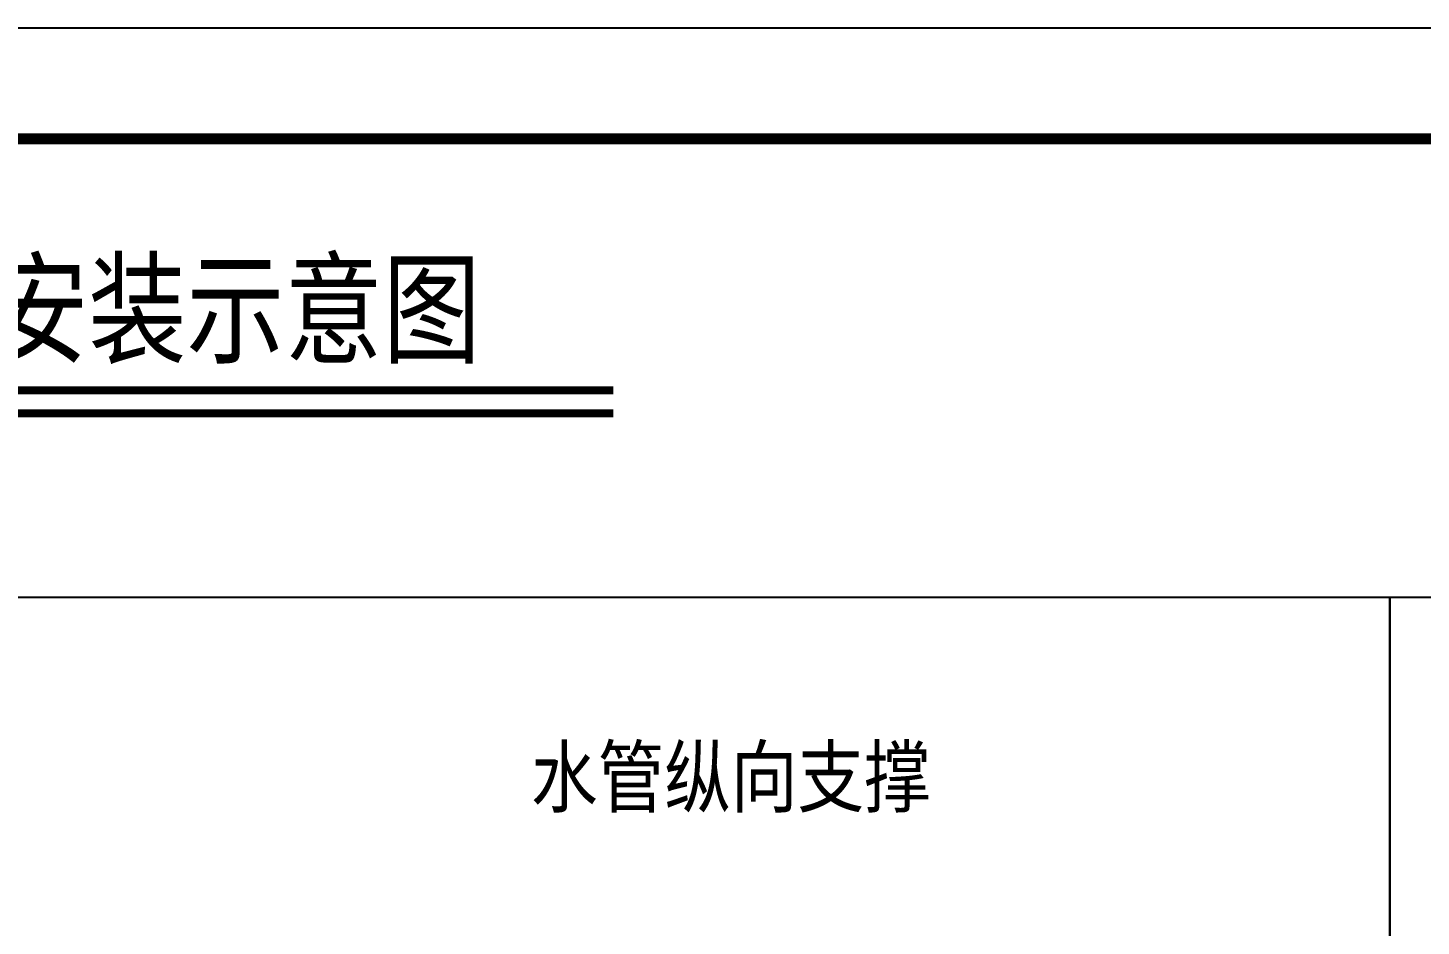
# Model space of a CAD drawing. Extents: x 27938 to 1507990, y 110129 to 923079.
# Drawn here: x 647295 to 659846, y 384169 to 392257 of the extents above; entities that cross this region are included whole.
import ezdxf

# ---------------------------------------------------------------- set-up
doc = ezdxf.new("R2010")
doc.units = 0
doc.header["$LTSCALE"] = 1000
doc.header["$MEASUREMENT"] = 0
doc.linetypes.add('CONTINOUS', pattern=[0])
doc.layers.add('A-文字', color=3, linetype='Continuous', lineweight=30)
for name, color, linetype in [('BZ', 2, 'Continuous'), ('W_TEXT', 7, 'Continuous'), ('图框', 140, 'Continuous')]:
    doc.layers.add(name, color=color, linetype=linetype)
doc.layers.add('yichutu', color=7, linetype='Continuous', true_color=0xffffff, plot=False)
doc.styles.add('中西文等高字体', font='HZTXT_E.shx', dxfattribs={"width": 0.7, "height": 4, "bigfont": 'hztxt.shx'})
doc.styles.add('黑体', font='simhei.ttf')

# ---------------------------------------------------------------- blocks, each defined once
blk = doc.blocks.new('TK')
at = {"layer": '图框'}
blk.add_lwpolyline([(465375, 548714), (549475, 548714), (549475, 489314), (465375, 489314)], close=True, dxfattribs=at)
blk.add_lwpolyline([(465375, 548714), (549475, 548714), (549475, 489314), (465375, 489314)], close=True, dxfattribs=at)
at = {"layer": '图框', "const_width": 100}
blk.add_lwpolyline([(548475, 490314), (548475, 547714), (467875, 547714), (467875, 490314)], close=True, dxfattribs=at)
blk = doc.blocks.new('yct-841-594-84100-59399.9999999999-100-1000.0')
at = {"layer": 'yichutu', "color": 7, "true_color": 0xffffff}
blk.add_lwpolyline([(0, 0), (0, 59400), (84100, 59400), (84100, 0)], close=True, dxfattribs=at)

msp = doc.modelspace()

# ---------------------------------------------------------------- linework, layer by layer
for points in [[(644424.9, 387132.7), (659563.3, 387132.7), (659563.3, 372277.4), (644424.9, 372277.4)], [(659563.3, 387132.7), (678564, 387132.7), (678559.7, 372277.4), (659563.3, 372277.4)]]:
    msp.add_lwpolyline(points, close=True)
at = {"layer": 'A-文字'}
msp.add_lwpolyline([(608950.6, 391257), (679554.7, 391257), (679554.7, 333855.3), (608950.6, 333855.3)], close=True, dxfattribs=at)
at = {"layer": 'W_TEXT', "linetype": 'Continuous', "const_width": 72}
for points in [[(635690.9, 388993.6), (652569.6, 388993.6)], [(635690.9, 388785.8), (652569.6, 388785.8)]]:
    msp.add_lwpolyline(points, dxfattribs=at)

# ---------------------------------------------------------------- block references
msp.add_blockref('TK', (141075.6, -156456.7))
at = {"layer": 'yichutu'}
msp.add_blockref('yct-841-594-84100-59399.9999999999-100-1000.0', (606450.6, 332857), dxfattribs=at)

# ---------------------------------------------------------------- texts
at = {"layer": 'BZ', "color": 7, "style": '中西文等高字体'}
msp.add_text('水管纵向支撑', height=600, dxfattribs=at).set_placement((651827.7, 385191.7))
at = {"layer": 'W_TEXT', "color": 7, "linetype": 'CONTINOUS', "style": '黑体', "width": 0.8}
msp.add_text('给排水抗震设计说明及支架安装示意图', height=810, dxfattribs=at).set_placement((636349.9, 389321.7))

doc.saveas('drawing.dxf')
